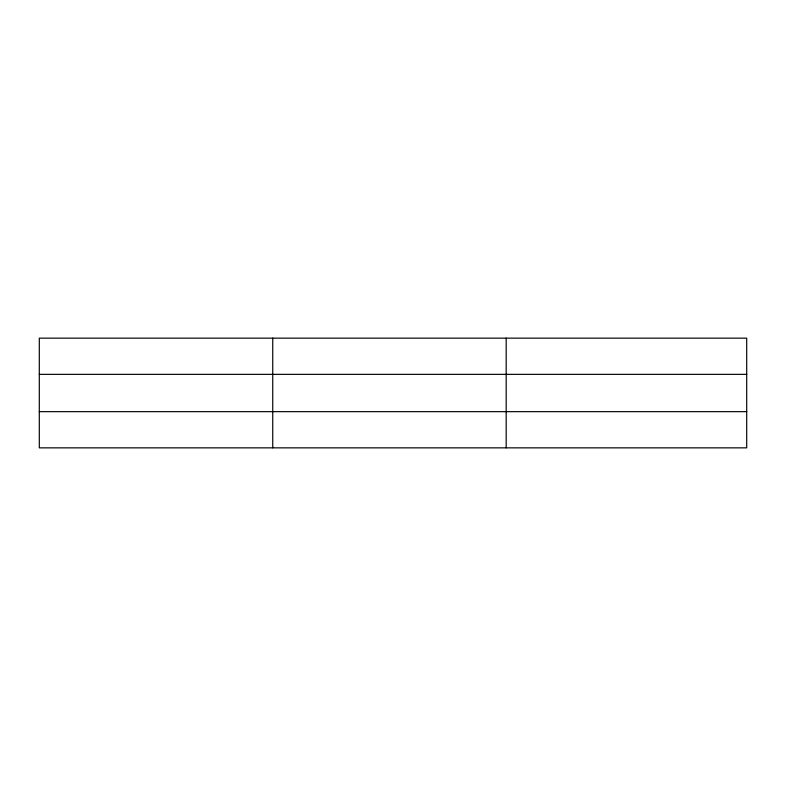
<?xml version="1.0" encoding="UTF-8"?>
<svg xmlns="http://www.w3.org/2000/svg" width="786" height="786" viewBox="0 0 786 786"><rect width="100%" height="100%" fill="white"/><g stroke="black" fill="none" stroke-linecap="round" stroke-linejoin="round"><path stroke-width="1.18" d="M272.742 447.853L272.742 338.147M506.184 447.853L506.184 338.147M746.7 374.352L746.7 338.147L39.3 338.147L39.3 447.853L746.7 447.853L746.7 374.352L39.3 374.352M39.3 411.648L746.7 411.648"/></g></svg>
